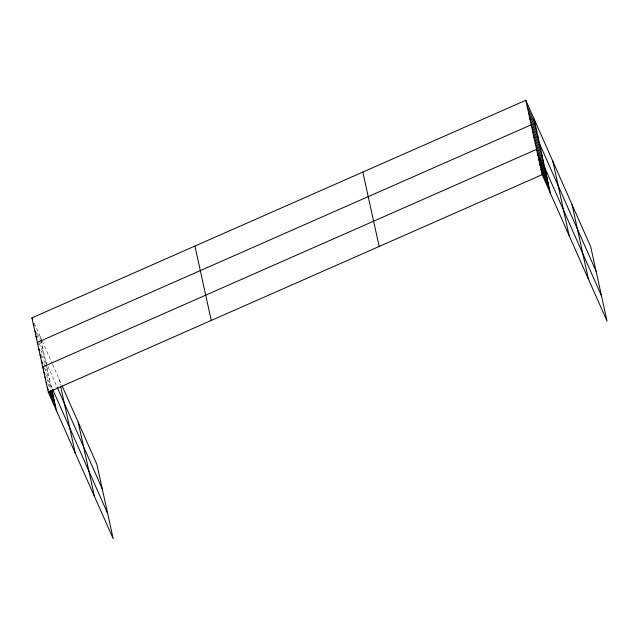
<?xml version="1.0" encoding="UTF-8"?>
<svg xmlns="http://www.w3.org/2000/svg" width="639" height="639" viewBox="0 0 639 639"><rect width="100%" height="100%" fill="white"/><g stroke="black" fill="none" stroke-linecap="round" stroke-linejoin="round"><path stroke-width="0.48" stroke-dasharray="3.19 2.4" d="M34.314 323.198L41.823 340.132M42.222 341.026L52.158 363.463M52.558 364.358L61.727 385.045M37.637 333.782L40.001 339.125M40.393 340.012L41.575 342.68M36.615 334.58L38.979 339.924M39.378 340.811L42.925 348.822M39.147 343.391L44.275 354.957M40.888 350.42L47.605 365.58M48.005 366.474L56.751 386.212M41.447 354.773L46.966 367.233M43.979 363.583L48.316 373.368M44.538 367.936L49.658 379.502M46.28 374.965L52.198 388.336M46.99 379.135L51.328 388.919M48.101 384.191L50.473 389.534M58.916 378.711L60.266 384.854M40.233 336.545L40.808 339.173M41 340.052L51.751 389.015"/><path stroke-width="0.96" d="M62.127 385.956L96.856 464.329L113.191 538.717L48.284 392.25L31.95 317.863L525.809 100.283L590.716 246.75L607.05 321.137L542.144 174.671L525.809 100.283M48.284 392.25L542.144 174.671M527.159 106.417L535.442 125.1M528.509 112.552L536.784 131.243M529.851 118.694L538.134 137.377M596.107 271.295L531.201 124.829L37.342 342.408L38.124 344.189M532.551 130.963L540.826 149.654M533.892 137.105L542.176 155.788M535.242 143.24L543.525 161.931M601.499 295.849L536.592 149.382L42.725 366.954L43.915 369.63M537.703 154.438L545.986 173.121M538.813 159.494L547.096 178.185M539.923 164.558L548.206 183.241M541.033 169.615L549.316 188.297M31.95 317.863L32.741 319.636M33.3 323.997L34.083 325.778M35.041 331.026L36.223 333.694M35.992 336.274L36.782 338.047M57.151 387.114L102.248 488.875M38.683 348.543L39.474 350.324M40.033 354.685L41.215 357.353M41.383 360.819L42.565 363.487M52.598 389.231L107.632 513.429M43.843 372.018L45.026 374.686M44.954 377.074L45.736 378.855M50.864 390.421L53.229 395.757M46.064 382.13L46.847 383.911M50.002 391.028L54.339 400.821M47.174 387.194L48.356 389.862M49.139 391.643L55.449 405.877M572.033 204.584L588.367 278.971M552.783 161.132L569.109 235.527M534.092 118.966L550.427 193.353M362.84 172.083L379.167 246.47M194.927 246.055L211.253 320.451M78.166 422.155L94.5 496.551M60.649 386.603L75.25 453.107M52.118 390.701L56.559 410.933"/></g></svg>
